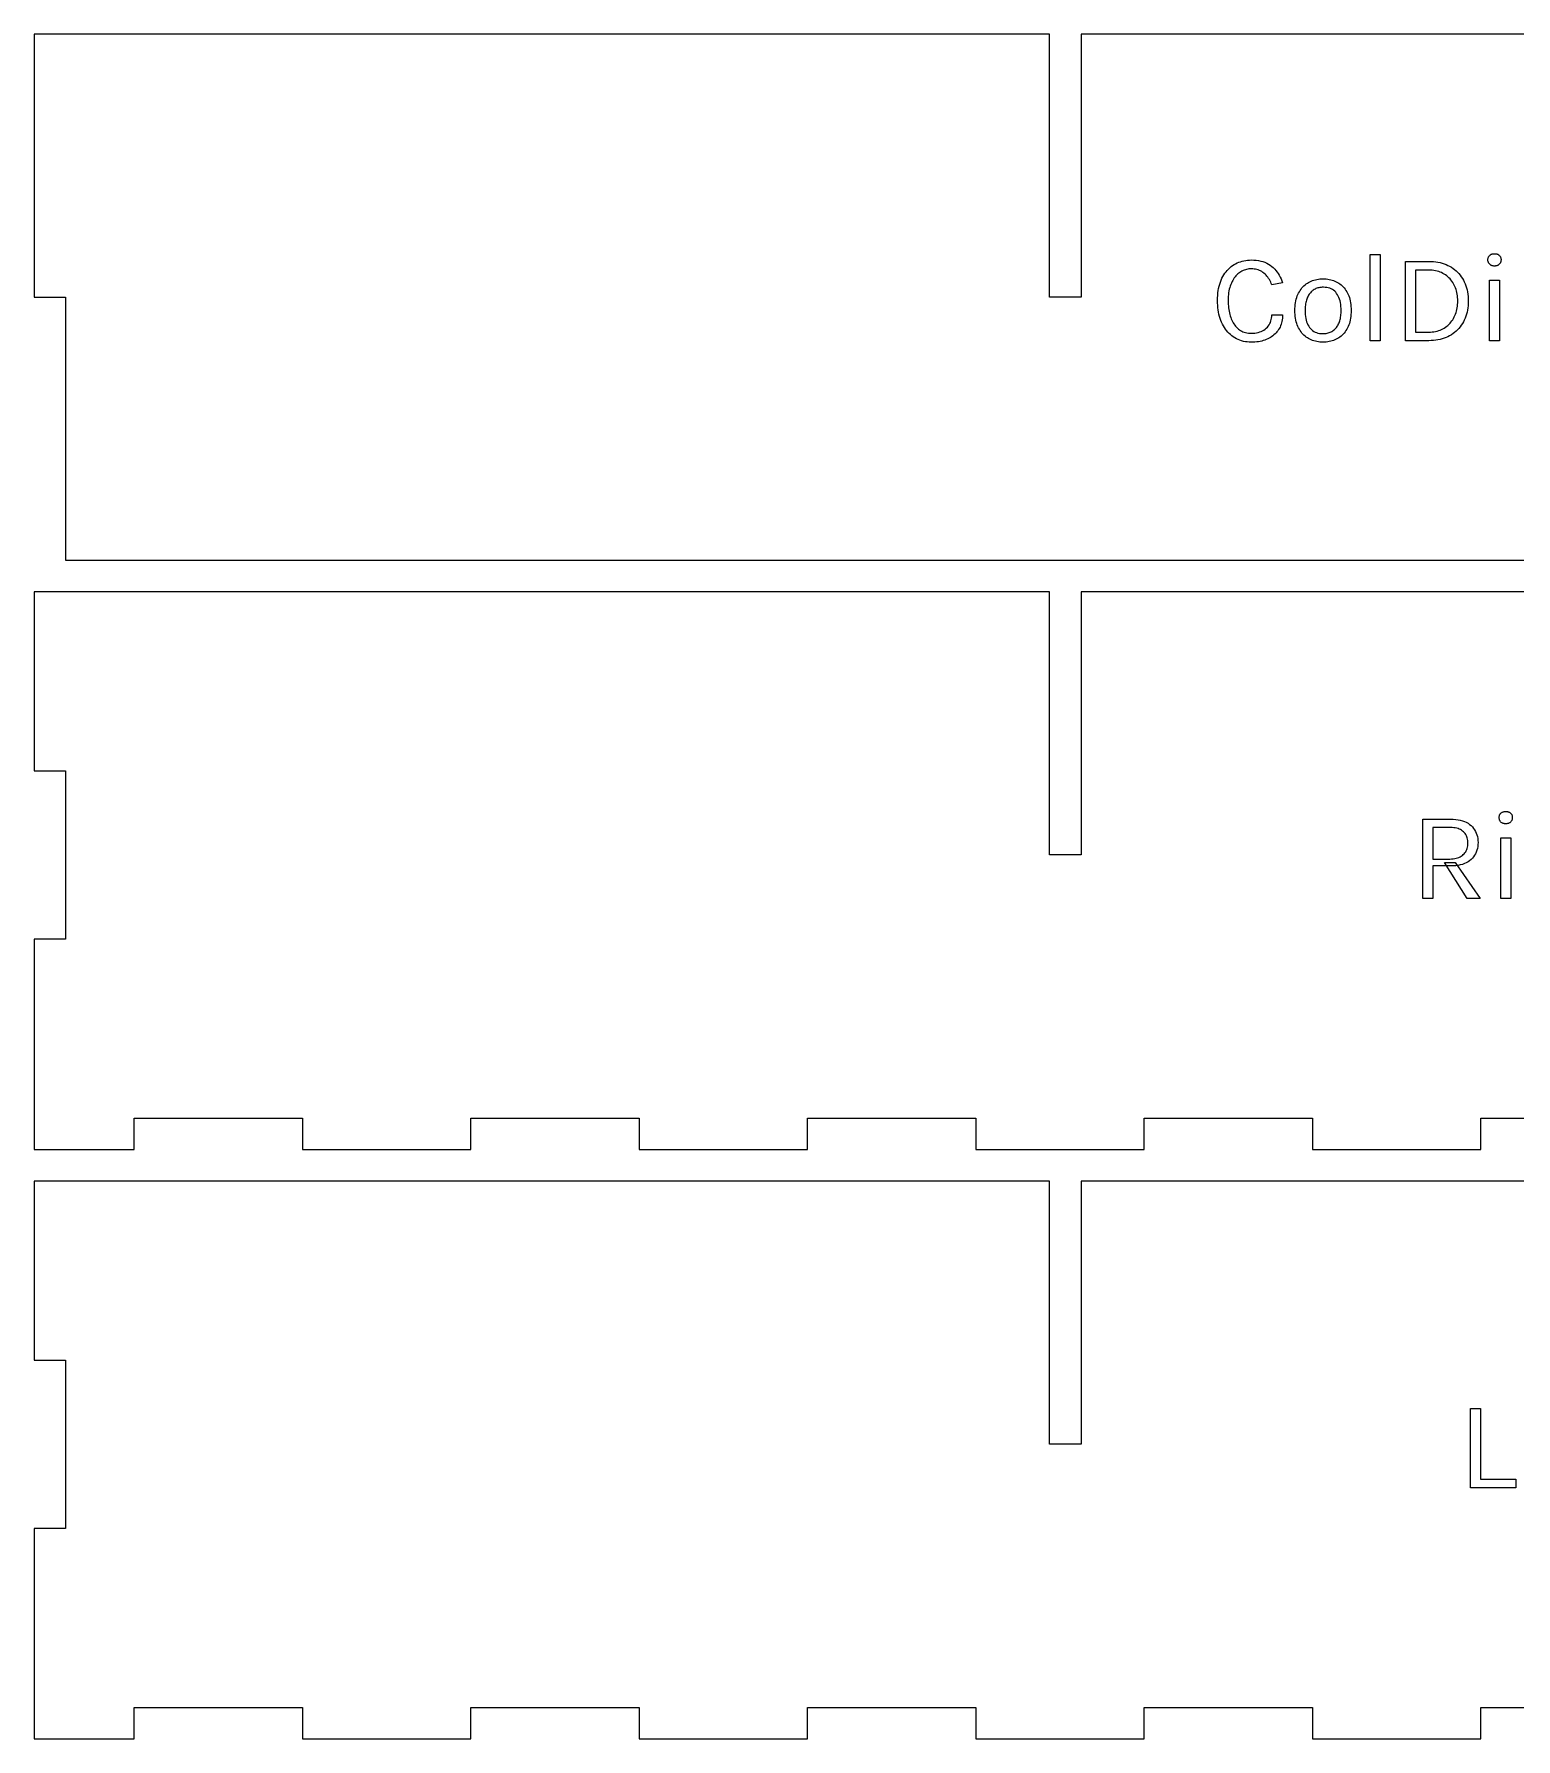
# Model space of a CAD drawing. Extents: x 3 to 513, y 3 to 383.
# Drawn here: x 3 to 143.8, y 3 to 165 of the extents above; entities that cross this region are included whole.
import ezdxf

# ---------------------------------------------------------------- set-up
doc = ezdxf.new("R2010")
doc.units = 0
doc.layers.get('0').update_dxf_attribs({"lineweight": 0})

msp = doc.modelspace()

# ---------------------------------------------------------------- linework, layer by layer
for p, q in [((6, 165), (3, 165)), ((3, 165), (3, 140)), ((99.5, 165), (6, 165)), ((99.5, 139.999), (99.5, 165)), ((194.5, 165), (102.5, 165)), ((102.5, 165), (102.5, 139.999)), ((116.392, 142.548), (116.511, 142.673)), ((116.511, 142.673), (116.635, 142.791)), ((116.635, 142.791), (116.766, 142.9)), ((116.766, 142.9), (116.902, 143.001)), ((116.902, 143.001), (117.045, 143.093)), ((117.045, 143.093), (117.193, 143.177)), ((117.193, 143.177), (117.344, 143.252)), ((117.344, 143.252), (117.499, 143.318)), ((117.499, 143.318), (117.657, 143.375)), ((117.657, 143.375), (117.82, 143.424)), ((117.82, 143.424), (117.986, 143.463)), ((118.007, 142.572), (117.9, 142.528)), ((117.986, 143.463), (118.155, 143.494)), ((118.115, 142.609), (118.007, 142.572)), ((118.226, 142.64), (118.115, 142.609)), ((118.155, 143.494), (118.329, 143.516)), ((118.338, 142.663), (118.226, 142.64)), ((118.329, 143.516), (118.505, 143.53)), ((118.452, 142.68), (118.338, 142.663)), ((118.568, 142.691), (118.452, 142.68)), ((118.505, 143.53), (118.686, 143.534)), ((118.686, 142.694), (118.568, 142.691)), ((118.686, 143.534), (118.686, 143.534)), ((118.686, 143.534), (118.922, 143.528)), ((118.821, 142.69), (118.686, 142.694)), ((118.686, 142.694), (118.686, 142.694)), ((118.953, 142.677), (118.821, 142.69)), ((118.922, 143.528), (119.15, 143.51)), ((119.081, 142.656), (118.953, 142.677)), ((119.206, 142.627), (119.081, 142.656)), ((119.15, 143.51), (119.367, 143.48)), ((119.327, 142.59), (119.206, 142.627)), ((119.445, 142.544), (119.327, 142.59)), ((119.367, 143.48), (119.575, 143.438)), ((119.575, 143.438), (119.774, 143.383)), ((119.774, 143.383), (119.964, 143.317)), ((119.964, 143.317), (120.144, 143.239)), ((120.144, 143.239), (120.314, 143.148)), ((120.314, 143.148), (120.475, 143.046)), ((120.475, 143.046), (120.627, 142.931)), ((120.627, 142.931), (120.769, 142.807)), ((120.769, 142.807), (120.903, 142.675)), ((120.903, 142.675), (121.027, 142.537)), ((129.984, 135.866), (129.984, 144.05)), ((129.984, 144.05), (130.92, 144.05)), ((130.92, 144.05), (130.92, 135.866)), ((133.344, 135.866), (133.344, 143.402)), ((133.344, 143.402), (135.552, 143.402)), ((135.552, 142.574), (134.28, 142.574)), ((134.28, 142.574), (134.28, 136.682)), ((135.552, 143.402), (135.777, 143.397)), ((135.72, 142.57), (135.552, 142.574)), ((135.552, 142.574), (135.552, 142.574)), ((135.552, 142.574), (135.552, 142.574)), ((135.883, 142.559), (135.72, 142.57)), ((135.777, 143.397), (135.996, 143.383)), ((135.996, 143.383), (136.209, 143.36)), ((136.209, 143.36), (136.416, 143.328)), ((136.416, 143.328), (136.617, 143.286)), ((136.617, 143.286), (136.812, 143.235)), ((136.812, 143.235), (137.001, 143.174)), ((137.001, 143.174), (137.184, 143.104)), ((137.184, 143.104), (137.361, 143.025)), ((137.361, 143.025), (137.532, 142.937)), ((137.532, 142.937), (137.696, 142.84)), ((137.696, 142.84), (137.853, 142.736)), ((137.853, 142.736), (138.002, 142.624)), ((138.002, 142.624), (138.144, 142.504)), ((141.168, 143.558), (141.17, 143.61)), ((141.17, 143.505), (141.168, 143.558)), ((141.168, 143.558), (141.168, 143.558)), ((141.17, 143.61), (141.175, 143.659)), ((141.175, 143.454), (141.17, 143.505)), ((141.175, 143.659), (141.183, 143.707)), ((141.183, 143.405), (141.175, 143.454)), ((141.183, 143.707), (141.195, 143.752)), ((141.195, 143.359), (141.183, 143.405)), ((141.195, 143.752), (141.21, 143.795)), ((141.21, 143.314), (141.195, 143.359)), ((141.21, 143.795), (141.228, 143.836)), ((141.228, 143.272), (141.21, 143.314)), ((141.228, 143.836), (141.25, 143.875)), ((141.25, 143.231), (141.228, 143.272)), ((141.25, 143.875), (141.276, 143.911)), ((141.276, 143.193), (141.25, 143.231)), ((141.276, 143.911), (141.304, 143.946)), ((141.304, 143.157), (141.276, 143.193)), ((141.304, 143.946), (141.336, 143.978)), ((141.336, 143.123), (141.304, 143.157)), ((141.336, 143.978), (141.371, 144.008)), ((141.371, 143.092), (141.336, 143.123)), ((141.371, 144.008), (141.408, 144.034)), ((141.408, 143.064), (141.371, 143.092)), ((141.408, 144.034), (141.448, 144.058)), ((141.448, 143.039), (141.408, 143.064)), ((141.448, 144.058), (141.49, 144.078)), ((141.49, 143.017), (141.448, 143.039)), ((141.49, 144.078), (141.534, 144.095)), ((141.534, 142.999), (141.49, 143.017)), ((141.534, 144.095), (141.581, 144.109)), ((141.581, 142.984), (141.534, 142.999)), ((141.581, 144.109), (141.63, 144.12)), ((141.63, 142.973), (141.581, 142.984)), ((141.63, 144.12), (141.682, 144.128)), ((141.682, 142.965), (141.63, 142.973)), ((141.682, 144.128), (141.736, 144.132)), ((141.736, 142.96), (141.682, 142.965)), ((141.736, 144.132), (141.792, 144.134)), ((141.792, 142.958), (141.736, 142.96)), ((141.792, 144.134), (141.792, 144.134)), ((141.792, 144.134), (141.848, 144.132)), ((141.848, 142.96), (141.792, 142.958)), ((141.792, 142.958), (141.792, 142.958)), ((141.792, 142.958), (141.792, 142.958)), ((141.848, 144.132), (141.902, 144.128)), ((141.902, 142.965), (141.848, 142.96)), ((141.902, 144.128), (141.954, 144.12)), ((141.954, 142.973), (141.902, 142.965)), ((141.954, 144.12), (142.003, 144.109)), ((142.003, 142.984), (141.954, 142.973)), ((142.003, 144.109), (142.05, 144.095)), ((142.05, 142.999), (142.003, 142.984)), ((142.05, 144.095), (142.094, 144.078)), ((142.094, 143.017), (142.05, 142.999)), ((142.094, 144.078), (142.136, 144.058)), ((142.136, 143.039), (142.094, 143.017)), ((142.136, 144.058), (142.176, 144.034)), ((142.176, 143.064), (142.136, 143.039)), ((142.176, 144.034), (142.213, 144.008)), ((142.213, 143.092), (142.176, 143.064)), ((142.213, 144.008), (142.248, 143.978)), ((142.248, 143.123), (142.213, 143.092)), ((142.248, 143.978), (142.28, 143.946)), ((142.28, 143.157), (142.248, 143.123)), ((142.28, 143.946), (142.308, 143.911)), ((142.308, 143.193), (142.28, 143.157)), ((142.308, 143.911), (142.334, 143.875)), ((142.334, 143.231), (142.308, 143.193)), ((142.334, 143.875), (142.356, 143.836)), ((142.356, 143.272), (142.334, 143.231)), ((142.356, 143.836), (142.374, 143.795)), ((142.374, 143.314), (142.356, 143.272)), ((142.374, 143.795), (142.389, 143.752)), ((142.389, 143.359), (142.374, 143.314)), ((142.389, 143.752), (142.401, 143.707)), ((142.401, 143.405), (142.389, 143.359)), ((142.401, 143.707), (142.409, 143.659)), ((142.409, 143.454), (142.401, 143.405)), ((142.409, 143.659), (142.414, 143.61)), ((142.414, 143.505), (142.409, 143.454)), ((142.414, 143.61), (142.416, 143.558)), ((142.416, 143.558), (142.414, 143.505)), ((142.416, 143.558), (142.416, 143.558)), ((115.576, 140.837), (115.622, 141.044)), ((115.622, 141.044), (115.677, 141.244)), ((115.677, 141.244), (115.741, 141.435)), ((115.741, 141.435), (115.813, 141.618)), ((115.813, 141.618), (115.893, 141.794)), ((115.893, 141.794), (115.981, 141.961)), ((115.981, 141.961), (116.074, 142.121)), ((116.074, 142.121), (116.174, 142.271)), ((116.174, 142.271), (116.28, 142.414)), ((116.28, 142.414), (116.392, 142.548)), ((116.674, 141.062), (116.628, 140.912)), ((116.726, 141.206), (116.674, 141.062)), ((116.784, 141.344), (116.726, 141.206)), ((116.847, 141.475), (116.784, 141.344)), ((116.914, 141.599), (116.847, 141.475)), ((116.985, 141.717), (116.914, 141.599)), ((117.06, 141.828), (116.985, 141.717)), ((117.139, 141.933), (117.06, 141.828)), ((117.221, 142.031), (117.139, 141.933)), ((117.308, 142.122), (117.221, 142.031)), ((117.398, 142.206), (117.308, 142.122)), ((117.493, 142.284), (117.398, 142.206)), ((117.591, 142.355), (117.493, 142.284)), ((117.692, 142.419), (117.591, 142.355)), ((117.795, 142.477), (117.692, 142.419)), ((117.9, 142.528), (117.795, 142.477)), ((119.56, 142.49), (119.445, 142.544)), ((119.671, 142.427), (119.56, 142.49)), ((119.779, 142.356), (119.671, 142.427)), ((119.883, 142.277), (119.779, 142.356)), ((119.983, 142.191), (119.883, 142.277)), ((120.077, 142.099), (119.983, 142.191)), ((120.166, 142.001), (120.077, 142.099)), ((120.249, 141.898), (120.166, 142.001)), ((120.326, 141.789), (120.249, 141.898)), ((120.398, 141.674), (120.326, 141.789)), ((120.464, 141.554), (120.398, 141.674)), ((120.525, 141.427), (120.464, 141.554)), ((120.58, 141.296), (120.525, 141.427)), ((120.63, 141.158), (120.58, 141.296)), ((121.638, 141.362), (120.63, 141.158)), ((121.027, 142.537), (121.142, 142.391)), ((121.142, 142.391), (121.247, 142.237)), ((121.247, 142.237), (121.344, 142.077)), ((121.344, 142.077), (121.431, 141.909)), ((121.431, 141.909), (121.509, 141.734)), ((121.509, 141.734), (121.578, 141.552)), ((121.578, 141.552), (121.638, 141.362)), ((121.638, 141.362), (121.638, 141.362)), ((123.493, 140.876), (123.586, 140.98)), ((123.586, 140.98), (123.683, 141.078)), ((123.683, 141.078), (123.786, 141.169)), ((123.786, 141.169), (123.894, 141.254)), ((123.894, 141.254), (124.007, 141.332)), ((124.007, 141.332), (124.125, 141.404)), ((124.125, 141.404), (124.247, 141.469)), ((124.247, 141.469), (124.373, 141.527)), ((124.373, 141.527), (124.502, 141.578)), ((124.502, 141.578), (124.635, 141.623)), ((124.635, 141.623), (124.771, 141.661)), ((124.771, 141.661), (124.91, 141.691)), ((124.91, 141.691), (125.053, 141.715)), ((125.053, 141.715), (125.199, 141.732)), ((125.199, 141.732), (125.349, 141.743)), ((125.349, 141.743), (125.502, 141.746)), ((125.526, 140.942), (125.415, 140.939)), ((125.502, 141.746), (125.502, 141.746)), ((125.502, 141.746), (125.654, 141.743)), ((125.69, 140.936), (125.526, 140.942)), ((125.526, 140.942), (125.526, 140.942)), ((125.654, 141.743), (125.803, 141.732)), ((125.803, 141.732), (125.948, 141.715)), ((125.948, 141.715), (126.09, 141.691)), ((126.09, 141.691), (126.229, 141.661)), ((126.229, 141.661), (126.364, 141.623)), ((126.364, 141.623), (126.496, 141.578)), ((126.496, 141.578), (126.625, 141.527)), ((126.625, 141.527), (126.751, 141.469)), ((126.751, 141.469), (126.873, 141.404)), ((126.873, 141.404), (126.991, 141.332)), ((126.991, 141.332), (127.104, 141.254)), ((127.104, 141.254), (127.212, 141.169)), ((127.212, 141.169), (127.314, 141.078)), ((127.314, 141.078), (127.411, 140.98)), ((127.411, 140.98), (127.504, 140.876)), ((136.042, 142.54), (135.883, 142.559)), ((136.196, 142.513), (136.042, 142.54)), ((136.345, 142.479), (136.196, 142.513)), ((136.489, 142.437), (136.345, 142.479)), ((136.629, 142.387), (136.489, 142.437)), ((136.764, 142.33), (136.629, 142.387)), ((136.894, 142.265), (136.764, 142.33)), ((137.019, 142.193), (136.894, 142.265)), ((137.139, 142.114), (137.019, 142.193)), ((137.254, 142.029), (137.139, 142.114)), ((137.363, 141.939), (137.254, 142.029)), ((137.466, 141.843), (137.363, 141.939)), ((137.564, 141.742), (137.466, 141.843)), ((137.655, 141.634), (137.564, 141.742)), ((137.742, 141.521), (137.655, 141.634)), ((137.823, 141.403), (137.742, 141.521)), ((137.898, 141.279), (137.823, 141.403)), ((137.967, 141.149), (137.898, 141.279)), ((138.03, 141.015), (137.967, 141.149)), ((138.087, 140.876), (138.03, 141.015)), ((138.144, 142.504), (138.278, 142.377)), ((138.278, 142.377), (138.404, 142.242)), ((138.404, 142.242), (138.523, 142.099)), ((138.523, 142.099), (138.634, 141.949)), ((138.634, 141.949), (138.738, 141.791)), ((138.738, 141.791), (138.834, 141.626)), ((138.834, 141.626), (138.922, 141.454)), ((138.922, 141.454), (139, 141.276)), ((139, 141.276), (139.07, 141.091)), ((139.07, 141.091), (139.13, 140.901)), ((141.324, 135.866), (141.324, 141.614)), ((141.324, 141.614), (142.26, 141.614)), ((142.26, 141.614), (142.26, 135.866)), ((3, 140), (6, 140)), ((6, 140), (6, 115)), ((102.5, 139.999), (99.5, 139.999)), ((115.47, 139.682), (115.474, 139.929)), ((115.474, 139.45), (115.47, 139.682)), ((115.47, 139.682), (115.47, 139.682)), ((115.474, 139.929), (115.487, 140.168)), ((115.486, 139.223), (115.474, 139.45)), ((115.487, 140.168), (115.508, 140.399)), ((115.508, 140.399), (115.538, 140.622)), ((115.538, 140.622), (115.576, 140.837)), ((116.481, 139.877), (116.478, 139.682)), ((116.478, 139.682), (116.478, 139.682)), ((116.478, 139.682), (116.48, 139.504)), ((116.48, 139.504), (116.488, 139.33)), ((116.49, 140.065), (116.481, 139.877)), ((116.488, 139.33), (116.5, 139.16)), ((116.506, 140.247), (116.49, 140.065)), ((116.527, 140.423), (116.506, 140.247)), ((116.554, 140.593), (116.527, 140.423)), ((116.588, 140.756), (116.554, 140.593)), ((116.628, 140.912), (116.588, 140.756)), ((122.857, 139.299), (122.882, 139.475)), ((122.882, 139.475), (122.913, 139.644)), ((122.913, 139.644), (122.951, 139.806)), ((122.951, 139.806), (122.997, 139.963)), ((122.997, 139.963), (123.049, 140.113)), ((123.049, 140.113), (123.108, 140.256)), ((123.108, 140.256), (123.174, 140.393)), ((123.174, 140.393), (123.246, 140.524)), ((123.246, 140.524), (123.323, 140.648)), ((123.323, 140.648), (123.406, 140.765)), ((123.406, 140.765), (123.493, 140.876)), ((123.836, 139.371), (123.818, 139.251)), ((123.858, 139.487), (123.836, 139.371)), ((123.884, 139.599), (123.858, 139.487)), ((123.915, 139.707), (123.884, 139.599)), ((123.949, 139.812), (123.915, 139.707)), ((123.987, 139.913), (123.949, 139.812)), ((124.029, 140.01), (123.987, 139.913)), ((124.075, 140.102), (124.029, 140.01)), ((124.124, 140.189), (124.075, 140.102)), ((124.178, 140.273), (124.124, 140.189)), ((124.234, 140.351), (124.178, 140.273)), ((124.295, 140.425), (124.234, 140.351)), ((124.36, 140.494), (124.295, 140.425)), ((124.428, 140.559), (124.36, 140.494)), ((124.499, 140.619), (124.428, 140.559)), ((124.575, 140.675), (124.499, 140.619)), ((124.654, 140.726), (124.575, 140.675)), ((124.737, 140.771), (124.654, 140.726)), ((124.823, 140.811), (124.737, 140.771)), ((124.913, 140.846), (124.823, 140.811)), ((125.006, 140.875), (124.913, 140.846)), ((125.103, 140.899), (125.006, 140.875)), ((125.204, 140.918), (125.103, 140.899)), ((125.307, 140.931), (125.204, 140.918)), ((125.415, 140.939), (125.307, 140.931)), ((125.845, 140.918), (125.69, 140.936)), ((125.993, 140.889), (125.845, 140.918)), ((126.132, 140.847), (125.993, 140.889)), ((126.262, 140.794), (126.132, 140.847)), ((126.385, 140.729), (126.262, 140.794)), ((126.499, 140.652), (126.385, 140.729)), ((126.605, 140.564), (126.499, 140.652)), ((126.703, 140.463), (126.605, 140.564)), ((126.792, 140.351), (126.703, 140.463)), ((126.873, 140.228), (126.792, 140.351)), ((126.945, 140.097), (126.873, 140.228)), ((127.009, 139.957), (126.945, 140.097)), ((127.065, 139.809), (127.009, 139.957)), ((127.111, 139.651), (127.065, 139.809)), ((127.15, 139.485), (127.111, 139.651)), ((127.18, 139.31), (127.15, 139.485)), ((127.504, 140.876), (127.591, 140.765)), ((127.591, 140.765), (127.673, 140.648)), ((127.673, 140.648), (127.749, 140.524)), ((127.749, 140.524), (127.821, 140.393)), ((127.821, 140.393), (127.887, 140.256)), ((127.887, 140.256), (127.945, 140.113)), ((127.945, 140.113), (127.997, 139.963)), ((127.997, 139.963), (128.042, 139.806)), ((128.042, 139.806), (128.08, 139.644)), ((128.08, 139.644), (128.111, 139.475)), ((128.111, 139.475), (128.135, 139.299)), ((138.137, 140.734), (138.087, 140.876)), ((138.18, 140.588), (138.137, 140.734)), ((138.217, 140.439), (138.18, 140.588)), ((138.247, 140.285), (138.217, 140.439)), ((138.27, 140.128), (138.247, 140.285)), ((138.287, 139.967), (138.27, 140.128)), ((138.297, 139.803), (138.287, 139.967)), ((138.287, 139.303), (138.297, 139.467)), ((138.3, 139.634), (138.297, 139.803)), ((138.297, 139.467), (138.3, 139.634)), ((138.3, 139.634), (138.3, 139.634)), ((139.13, 140.901), (139.18, 140.705)), ((139.18, 140.705), (139.222, 140.503)), ((139.222, 140.503), (139.254, 140.295)), ((139.254, 140.295), (139.278, 140.08)), ((139.278, 140.08), (139.291, 139.86)), ((139.291, 139.41), (139.278, 139.192)), ((139.291, 139.86), (139.296, 139.634)), ((139.296, 139.634), (139.291, 139.41)), ((139.296, 139.634), (139.296, 139.634)), ((115.505, 139.002), (115.486, 139.223)), ((115.532, 138.787), (115.505, 139.002)), ((115.567, 138.577), (115.532, 138.787)), ((115.61, 138.373), (115.567, 138.577)), ((115.661, 138.175), (115.61, 138.373)), ((115.72, 137.983), (115.661, 138.175)), ((115.786, 137.796), (115.72, 137.983)), ((115.86, 137.615), (115.786, 137.796)), ((116.5, 139.16), (116.517, 138.994)), ((116.517, 138.994), (116.539, 138.832)), ((116.539, 138.832), (116.565, 138.673)), ((116.565, 138.673), (116.597, 138.519)), ((116.597, 138.519), (116.634, 138.369)), ((116.634, 138.369), (116.675, 138.222)), ((116.675, 138.222), (116.721, 138.08)), ((116.721, 138.08), (116.772, 137.943)), ((116.772, 137.943), (116.828, 137.811)), ((116.828, 137.811), (116.889, 137.686)), ((120.499, 137.609), (120.546, 137.738)), ((120.546, 137.738), (120.583, 137.873)), ((120.583, 137.873), (120.609, 138.014)), ((120.609, 138.014), (120.625, 138.161)), ((120.625, 138.161), (120.63, 138.314)), ((120.63, 138.314), (120.63, 138.314)), ((120.63, 138.314), (121.65, 138.314)), ((121.59, 137.703), (121.557, 137.562)), ((121.617, 137.849), (121.59, 137.703)), ((121.635, 137.999), (121.617, 137.849)), ((121.646, 138.154), (121.635, 137.999)), ((121.65, 138.314), (121.646, 138.154)), ((122.826, 138.734), (122.829, 138.929)), ((122.829, 138.54), (122.826, 138.734)), ((122.826, 138.734), (122.826, 138.734)), ((122.829, 138.929), (122.84, 139.117)), ((122.84, 138.353), (122.829, 138.54)), ((122.84, 139.117), (122.857, 139.299)), ((122.857, 138.172), (122.84, 138.353)), ((122.882, 137.997), (122.857, 138.172)), ((122.913, 137.828), (122.882, 137.997)), ((122.951, 137.666), (122.913, 137.828)), ((123.788, 138.869), (123.786, 138.734)), ((123.786, 138.734), (123.786, 138.734)), ((123.786, 138.734), (123.79, 138.535)), ((123.794, 139), (123.788, 138.869)), ((123.79, 138.535), (123.803, 138.345)), ((123.804, 139.127), (123.794, 139)), ((123.803, 138.345), (123.825, 138.164)), ((123.818, 139.251), (123.804, 139.127)), ((123.825, 138.164), (123.855, 137.99)), ((123.855, 137.99), (123.893, 137.826)), ((123.893, 137.826), (123.94, 137.669)), ((127.055, 137.664), (127.089, 137.768)), ((127.089, 137.768), (127.12, 137.876)), ((127.12, 137.876), (127.146, 137.987)), ((127.146, 137.987), (127.168, 138.102)), ((127.168, 138.102), (127.186, 138.221)), ((127.201, 139.127), (127.18, 139.31)), ((127.186, 138.221), (127.2, 138.344)), ((127.2, 138.344), (127.21, 138.47)), ((127.214, 138.935), (127.201, 139.127)), ((127.21, 138.47), (127.216, 138.6)), ((127.218, 138.734), (127.214, 138.935)), ((127.216, 138.6), (127.218, 138.734)), ((127.218, 138.734), (127.218, 138.734)), ((128.08, 137.828), (128.042, 137.666)), ((128.111, 137.997), (128.08, 137.828)), ((128.135, 138.172), (128.111, 137.997)), ((128.135, 139.299), (128.152, 139.117)), ((128.152, 138.353), (128.135, 138.172)), ((128.152, 139.117), (128.163, 138.929)), ((128.163, 138.54), (128.152, 138.353)), ((128.163, 138.929), (128.166, 138.734)), ((128.166, 138.734), (128.163, 138.54)), ((128.166, 138.734), (128.166, 138.734)), ((137.655, 137.629), (137.742, 137.743)), ((137.742, 137.743), (137.823, 137.863)), ((137.823, 137.863), (137.898, 137.988)), ((137.898, 137.988), (137.967, 138.119)), ((137.967, 138.119), (138.03, 138.255)), ((138.03, 138.255), (138.087, 138.394)), ((138.087, 138.394), (138.137, 138.536)), ((138.137, 138.536), (138.18, 138.683)), ((138.18, 138.683), (138.217, 138.832)), ((138.217, 138.832), (138.247, 138.986)), ((138.247, 138.986), (138.27, 139.142)), ((138.27, 139.142), (138.287, 139.303)), ((138.922, 137.826), (138.834, 137.654)), ((139, 138.004), (138.922, 137.826)), ((139.07, 138.188), (139, 138.004)), ((139.13, 138.377), (139.07, 138.188)), ((139.18, 138.572), (139.13, 138.377)), ((139.222, 138.773), (139.18, 138.572)), ((139.254, 138.98), (139.222, 138.773)), ((139.278, 139.192), (139.254, 138.98)), ((115.941, 137.441), (115.86, 137.615)), ((116.029, 137.274), (115.941, 137.441)), ((116.124, 137.115), (116.029, 137.274)), ((116.225, 136.965), (116.124, 137.115)), ((116.332, 136.821), (116.225, 136.965)), ((116.447, 136.686), (116.332, 136.821)), ((116.568, 136.559), (116.447, 136.686)), ((116.695, 136.439), (116.568, 136.559)), ((116.829, 136.327), (116.695, 136.439)), ((116.97, 136.223), (116.829, 136.327)), ((116.889, 137.686), (116.955, 137.566)), ((116.955, 137.566), (117.025, 137.453)), ((117.117, 136.128), (116.97, 136.223)), ((117.025, 137.453), (117.101, 137.346)), ((117.101, 137.346), (117.182, 137.244)), ((117.269, 136.043), (117.117, 136.128)), ((117.182, 137.244), (117.267, 137.149)), ((117.267, 137.149), (117.358, 137.059)), ((117.358, 137.059), (117.453, 136.976)), ((117.453, 136.976), (117.553, 136.9)), ((117.553, 136.9), (117.659, 136.831)), ((117.659, 136.831), (117.769, 136.771)), ((117.769, 136.771), (117.885, 136.719)), ((117.885, 136.719), (118.006, 136.674)), ((118.006, 136.674), (118.132, 136.638)), ((118.132, 136.638), (118.263, 136.61)), ((118.263, 136.61), (118.399, 136.59)), ((118.399, 136.59), (118.54, 136.578)), ((118.54, 136.578), (118.686, 136.574)), ((118.686, 136.574), (118.861, 136.579)), ((118.686, 136.574), (118.686, 136.574)), ((118.861, 136.579), (119.029, 136.593)), ((119.029, 136.593), (119.189, 136.617)), ((119.189, 136.617), (119.342, 136.651)), ((119.342, 136.651), (119.488, 136.694)), ((119.488, 136.694), (119.626, 136.747)), ((119.626, 136.747), (119.757, 136.809)), ((119.757, 136.809), (119.88, 136.881)), ((119.88, 136.881), (119.996, 136.963)), ((119.996, 136.963), (120.105, 137.054)), ((120.105, 137.054), (120.205, 137.153)), ((120.205, 137.153), (120.294, 137.258)), ((120.368, 136.099), (120.237, 136.034)), ((120.294, 137.258), (120.373, 137.369)), ((120.493, 136.169), (120.368, 136.099)), ((120.373, 137.369), (120.441, 137.486)), ((120.441, 137.486), (120.499, 137.609)), ((120.612, 136.245), (120.493, 136.169)), ((120.725, 136.326), (120.612, 136.245)), ((120.832, 136.413), (120.725, 136.326)), ((120.933, 136.505), (120.832, 136.413)), ((121.028, 136.602), (120.933, 136.505)), ((121.117, 136.704), (121.028, 136.602)), ((121.201, 136.812), (121.117, 136.704)), ((121.278, 136.925), (121.201, 136.812)), ((121.349, 137.043), (121.278, 136.925)), ((121.412, 137.166), (121.349, 137.043)), ((121.468, 137.293), (121.412, 137.166)), ((121.516, 137.425), (121.468, 137.293)), ((121.557, 137.562), (121.516, 137.425)), ((122.997, 137.509), (122.951, 137.666)), ((123.049, 137.359), (122.997, 137.509)), ((123.108, 137.216), (123.049, 137.359)), ((123.174, 137.078), (123.108, 137.216)), ((123.246, 136.947), (123.174, 137.078)), ((123.323, 136.822), (123.246, 136.947)), ((123.406, 136.704), (123.323, 136.822)), ((123.493, 136.593), (123.406, 136.704)), ((123.586, 136.488), (123.493, 136.593)), ((123.683, 136.39), (123.586, 136.488)), ((123.786, 136.299), (123.683, 136.39)), ((123.894, 136.214), (123.786, 136.299)), ((124.007, 136.136), (123.894, 136.214)), ((123.94, 137.669), (123.996, 137.522)), ((123.996, 137.522), (124.061, 137.382)), ((124.125, 136.064), (124.007, 136.136)), ((124.061, 137.382), (124.133, 137.251)), ((124.133, 137.251), (124.215, 137.129)), ((124.215, 137.129), (124.305, 137.017)), ((124.305, 137.017), (124.403, 136.916)), ((124.403, 136.916), (124.509, 136.828)), ((124.509, 136.828), (124.623, 136.751)), ((124.623, 136.751), (124.745, 136.686)), ((124.745, 136.686), (124.876, 136.633)), ((124.876, 136.633), (125.014, 136.591)), ((125.014, 136.591), (125.161, 136.562)), ((125.161, 136.562), (125.315, 136.544)), ((125.315, 136.544), (125.478, 136.538)), ((125.478, 136.538), (125.588, 136.541)), ((125.478, 136.538), (125.478, 136.538)), ((125.478, 136.538), (125.478, 136.538)), ((125.588, 136.541), (125.694, 136.549)), ((125.694, 136.549), (125.798, 136.562)), ((125.798, 136.562), (125.898, 136.581)), ((125.898, 136.581), (125.994, 136.605)), ((125.994, 136.605), (126.087, 136.634)), ((126.087, 136.634), (126.177, 136.669)), ((126.177, 136.669), (126.263, 136.709)), ((126.263, 136.709), (126.346, 136.754)), ((126.346, 136.754), (126.426, 136.805)), ((126.426, 136.805), (126.502, 136.861)), ((126.502, 136.861), (126.574, 136.921)), ((126.574, 136.921), (126.643, 136.985)), ((126.643, 136.985), (126.708, 137.055)), ((126.708, 137.055), (126.769, 137.128)), ((126.769, 137.128), (126.826, 137.206)), ((126.826, 137.206), (126.879, 137.289)), ((126.991, 136.136), (126.873, 136.064)), ((126.879, 137.289), (126.929, 137.376)), ((126.929, 137.376), (126.975, 137.468)), ((126.975, 137.468), (127.017, 137.564)), ((127.104, 136.214), (126.991, 136.136)), ((127.017, 137.564), (127.055, 137.664)), ((127.212, 136.299), (127.104, 136.214)), ((127.314, 136.39), (127.212, 136.299)), ((127.411, 136.488), (127.314, 136.39)), ((127.504, 136.593), (127.411, 136.488)), ((127.591, 136.704), (127.504, 136.593)), ((127.673, 136.822), (127.591, 136.704)), ((127.749, 136.947), (127.673, 136.822)), ((127.821, 137.078), (127.749, 136.947)), ((127.887, 137.216), (127.821, 137.078)), ((127.945, 137.359), (127.887, 137.216)), ((127.997, 137.509), (127.945, 137.359)), ((128.042, 137.666), (127.997, 137.509)), ((134.28, 136.682), (135.552, 136.682)), ((135.552, 136.682), (135.72, 136.686)), ((135.72, 136.686), (135.883, 136.697)), ((135.883, 136.697), (136.042, 136.717)), ((136.042, 136.717), (136.196, 136.743)), ((136.196, 136.743), (136.345, 136.778)), ((136.345, 136.778), (136.489, 136.82)), ((136.489, 136.82), (136.629, 136.87)), ((136.629, 136.87), (136.764, 136.928)), ((136.764, 136.928), (136.894, 136.993)), ((137.001, 136.097), (136.812, 136.036)), ((136.894, 136.993), (137.019, 137.066)), ((137.184, 136.167), (137.001, 136.097)), ((137.019, 137.066), (137.139, 137.146)), ((137.139, 137.146), (137.254, 137.231)), ((137.361, 136.248), (137.184, 136.167)), ((137.254, 137.231), (137.363, 137.322)), ((137.532, 136.337), (137.361, 136.248)), ((137.363, 137.322), (137.466, 137.419)), ((137.466, 137.419), (137.564, 137.521)), ((137.696, 136.435), (137.532, 136.337)), ((137.564, 137.521), (137.655, 137.629)), ((137.853, 136.54), (137.696, 136.435)), ((138.002, 136.653), (137.853, 136.54)), ((138.144, 136.774), (138.002, 136.653)), ((138.278, 136.902), (138.144, 136.774)), ((138.404, 137.037), (138.278, 136.902)), ((138.523, 137.18), (138.404, 137.037)), ((138.634, 137.331), (138.523, 137.18)), ((138.738, 137.489), (138.634, 137.331)), ((138.834, 137.654), (138.738, 137.489)), ((117.427, 135.967), (117.269, 136.043)), ((117.59, 135.902), (117.427, 135.967)), ((117.759, 135.847), (117.59, 135.902)), ((117.933, 135.802), (117.759, 135.847)), ((118.113, 135.767), (117.933, 135.802)), ((118.299, 135.742), (118.113, 135.767)), ((118.49, 135.727), (118.299, 135.742)), ((118.686, 135.722), (118.49, 135.727)), ((118.86, 135.725), (118.686, 135.722)), ((118.686, 135.722), (118.686, 135.722)), ((118.686, 135.722), (118.686, 135.722)), ((119.03, 135.734), (118.86, 135.725)), ((119.196, 135.75), (119.03, 135.734)), ((119.358, 135.772), (119.196, 135.75)), ((119.515, 135.8), (119.358, 135.772)), ((119.668, 135.834), (119.515, 135.8)), ((119.816, 135.875), (119.668, 135.834)), ((119.961, 135.922), (119.816, 135.875)), ((120.101, 135.975), (119.961, 135.922)), ((120.237, 136.034), (120.101, 135.975)), ((124.247, 135.999), (124.125, 136.064)), ((124.373, 135.941), (124.247, 135.999)), ((124.502, 135.89), (124.373, 135.941)), ((124.635, 135.845), (124.502, 135.89)), ((124.771, 135.808), (124.635, 135.845)), ((124.91, 135.777), (124.771, 135.808)), ((125.053, 135.753), (124.91, 135.777)), ((125.199, 135.736), (125.053, 135.753)), ((125.349, 135.725), (125.199, 135.736)), ((125.502, 135.722), (125.349, 135.725)), ((125.654, 135.725), (125.502, 135.722)), ((125.502, 135.722), (125.502, 135.722)), ((125.502, 135.722), (125.502, 135.722)), ((125.803, 135.736), (125.654, 135.725)), ((125.948, 135.753), (125.803, 135.736)), ((126.09, 135.777), (125.948, 135.753)), ((126.229, 135.808), (126.09, 135.777)), ((126.364, 135.845), (126.229, 135.808)), ((126.496, 135.89), (126.364, 135.845)), ((126.625, 135.941), (126.496, 135.89)), ((126.751, 135.999), (126.625, 135.941)), ((126.873, 136.064), (126.751, 135.999)), ((130.92, 135.866), (129.984, 135.866)), ((130.92, 135.866), (130.92, 135.866)), ((135.552, 135.866), (133.344, 135.866)), ((133.344, 135.866), (133.344, 135.866)), ((135.777, 135.871), (135.552, 135.866)), ((135.552, 135.866), (135.552, 135.866)), ((135.996, 135.885), (135.777, 135.871)), ((136.209, 135.908), (135.996, 135.885)), ((136.416, 135.941), (136.209, 135.908)), ((136.617, 135.984), (136.416, 135.941)), ((136.812, 136.036), (136.617, 135.984)), ((142.26, 135.866), (141.324, 135.866)), ((142.26, 135.866), (142.26, 135.866)), ((6, 115), (291, 115)), ((6, 112), (3, 112)), ((3, 112), (3, 95)), ((99.5, 112), (6, 112)), ((99.5, 86.999), (99.5, 112)), ((194.5, 112), (102.5, 112)), ((102.5, 112), (102.5, 86.999)), ((3, 95), (6, 95)), ((6, 95), (6, 79)), ((142.254, 90.707), (142.266, 90.752)), ((142.266, 90.752), (142.281, 90.795)), ((142.281, 90.795), (142.299, 90.836)), ((142.299, 90.836), (142.321, 90.875)), ((142.321, 90.875), (142.347, 90.911)), ((142.347, 90.911), (142.375, 90.946)), ((142.375, 90.946), (142.407, 90.978)), ((142.407, 90.978), (142.442, 91.008)), ((142.442, 91.008), (142.479, 91.034)), ((142.479, 91.034), (142.519, 91.058)), ((142.519, 91.058), (142.561, 91.078)), ((142.561, 91.078), (142.605, 91.095)), ((142.605, 91.095), (142.652, 91.109)), ((142.652, 91.109), (142.701, 91.12)), ((142.701, 91.12), (142.753, 91.128)), ((142.753, 91.128), (142.807, 91.132)), ((142.807, 91.132), (142.863, 91.134)), ((142.863, 91.134), (142.863, 91.134)), ((142.863, 91.134), (142.919, 91.132)), ((142.919, 91.132), (142.973, 91.128)), ((142.973, 91.128), (143.025, 91.12)), ((143.025, 91.12), (143.074, 91.109)), ((143.074, 91.109), (143.121, 91.095)), ((143.121, 91.095), (143.165, 91.078)), ((143.165, 91.078), (143.207, 91.058)), ((143.207, 91.058), (143.247, 91.034)), ((143.247, 91.034), (143.284, 91.008)), ((143.284, 91.008), (143.319, 90.978)), ((143.319, 90.978), (143.351, 90.946)), ((143.351, 90.946), (143.379, 90.911)), ((143.379, 90.911), (143.405, 90.875)), ((143.405, 90.875), (143.427, 90.836)), ((143.427, 90.836), (143.445, 90.795)), ((143.445, 90.795), (143.46, 90.752)), ((143.46, 90.752), (143.472, 90.707)), ((134.985, 82.866), (134.985, 90.402)), ((134.985, 90.402), (137.613, 90.402)), ((135.921, 89.598), (135.921, 86.61)), ((137.613, 89.598), (135.921, 89.598)), ((135.921, 89.598), (135.921, 89.598)), ((137.613, 90.402), (137.865, 90.396)), ((137.771, 89.594), (137.613, 89.598)), ((137.613, 89.598), (137.613, 89.598)), ((137.922, 89.582), (137.771, 89.594)), ((137.865, 90.396), (138.104, 90.377)), ((138.064, 89.562), (137.922, 89.582)), ((138.199, 89.534), (138.064, 89.562)), ((138.104, 90.377), (138.331, 90.347)), ((138.326, 89.498), (138.199, 89.534)), ((138.446, 89.453), (138.326, 89.498)), ((138.331, 90.347), (138.545, 90.304)), ((138.557, 89.401), (138.446, 89.453)), ((138.545, 90.304), (138.746, 90.248)), ((138.661, 89.341), (138.557, 89.401)), ((138.758, 89.272), (138.661, 89.341)), ((138.746, 90.248), (138.935, 90.181)), ((138.846, 89.196), (138.758, 89.272)), ((138.926, 89.113), (138.846, 89.196)), ((138.998, 89.024), (138.926, 89.113)), ((138.935, 90.181), (139.112, 90.101)), ((139.112, 90.101), (139.276, 90.008)), ((139.276, 90.008), (139.427, 89.904)), ((139.427, 89.904), (139.566, 89.787)), ((139.566, 89.787), (139.692, 89.66)), ((139.692, 89.66), (139.805, 89.526)), ((139.805, 89.526), (139.904, 89.383)), ((139.904, 89.383), (139.99, 89.233)), ((139.99, 89.233), (140.063, 89.075)), ((142.239, 90.558), (142.241, 90.61)), ((142.241, 90.505), (142.239, 90.558)), ((142.239, 90.558), (142.239, 90.558)), ((142.241, 90.61), (142.246, 90.659)), ((142.246, 90.454), (142.241, 90.505)), ((142.246, 90.659), (142.254, 90.707)), ((142.254, 90.405), (142.246, 90.454)), ((142.266, 90.359), (142.254, 90.405)), ((142.281, 90.314), (142.266, 90.359)), ((142.299, 90.272), (142.281, 90.314)), ((142.321, 90.231), (142.299, 90.272)), ((142.347, 90.193), (142.321, 90.231)), ((142.375, 90.157), (142.347, 90.193)), ((142.407, 90.123), (142.375, 90.157)), ((142.442, 90.092), (142.407, 90.123)), ((142.479, 90.064), (142.442, 90.092)), ((142.519, 90.039), (142.479, 90.064)), ((142.561, 90.017), (142.519, 90.039)), ((142.605, 89.999), (142.561, 90.017)), ((142.652, 89.984), (142.605, 89.999)), ((142.701, 89.973), (142.652, 89.984)), ((142.753, 89.965), (142.701, 89.973)), ((142.807, 89.96), (142.753, 89.965)), ((142.863, 89.958), (142.807, 89.96)), ((142.919, 89.96), (142.863, 89.958)), ((142.863, 89.958), (142.863, 89.958)), ((142.863, 89.958), (142.863, 89.958)), ((142.973, 89.965), (142.919, 89.96)), ((143.025, 89.973), (142.973, 89.965)), ((143.074, 89.984), (143.025, 89.973)), ((143.121, 89.999), (143.074, 89.984)), ((143.165, 90.017), (143.121, 89.999)), ((143.207, 90.039), (143.165, 90.017)), ((143.247, 90.064), (143.207, 90.039)), ((143.284, 90.092), (143.247, 90.064)), ((143.319, 90.123), (143.284, 90.092)), ((143.351, 90.157), (143.319, 90.123)), ((143.379, 90.193), (143.351, 90.157)), ((143.405, 90.231), (143.379, 90.193)), ((143.427, 90.272), (143.405, 90.231)), ((143.445, 90.314), (143.427, 90.272)), ((143.46, 90.359), (143.445, 90.314)), ((143.472, 90.405), (143.46, 90.359)), ((143.472, 90.707), (143.48, 90.659)), ((143.48, 90.454), (143.472, 90.405)), ((143.48, 90.659), (143.485, 90.61)), ((143.485, 90.505), (143.48, 90.454)), ((143.485, 90.61), (143.487, 90.558)), ((143.487, 90.558), (143.485, 90.505)), ((143.487, 90.558), (143.487, 90.558)), ((139.062, 88.929), (138.998, 89.024)), ((139.117, 88.829), (139.062, 88.929)), ((139.11, 87.4), (139.159, 87.506)), ((139.163, 88.724), (139.117, 88.829)), ((139.159, 87.506), (139.198, 87.617)), ((139.201, 88.612), (139.163, 88.724)), ((139.198, 87.617), (139.229, 87.733)), ((139.231, 88.495), (139.201, 88.612)), ((139.229, 87.733), (139.251, 87.854)), ((139.252, 88.372), (139.231, 88.495)), ((139.251, 87.854), (139.265, 87.979)), ((139.265, 88.244), (139.252, 88.372)), ((139.269, 88.11), (139.265, 88.244)), ((139.265, 87.979), (139.269, 88.11)), ((139.269, 88.11), (139.269, 88.11)), ((140.063, 89.075), (140.123, 88.91)), ((140.123, 88.91), (140.169, 88.736)), ((140.169, 87.61), (140.123, 87.438)), ((140.169, 88.736), (140.202, 88.555)), ((140.202, 87.789), (140.169, 87.61)), ((140.202, 88.555), (140.222, 88.367)), ((140.222, 87.976), (140.202, 87.789)), ((140.222, 88.367), (140.229, 88.17)), ((140.229, 88.17), (140.222, 87.976)), ((140.229, 88.17), (140.229, 88.17)), ((142.395, 82.866), (142.395, 88.614)), ((142.395, 88.614), (143.331, 88.614)), ((143.331, 88.614), (143.331, 82.866)), ((102.5, 86.999), (99.5, 86.999)), ((135.921, 86.61), (137.541, 86.61)), ((137.613, 85.95), (135.921, 85.95)), ((135.921, 85.95), (135.921, 82.866)), ((139.209, 82.866), (137.049, 86.286)), ((137.049, 86.286), (138.069, 86.286)), ((137.541, 86.61), (137.706, 86.614)), ((137.865, 85.956), (137.613, 85.95)), ((137.613, 85.95), (137.613, 85.95)), ((137.706, 86.614), (137.863, 86.627)), ((137.863, 86.627), (138.012, 86.648)), ((138.104, 85.975), (137.865, 85.956)), ((138.012, 86.648), (138.153, 86.677)), ((138.069, 86.286), (140.421, 82.866)), ((138.331, 86.005), (138.104, 85.975)), ((138.153, 86.677), (138.286, 86.714)), ((138.286, 86.714), (138.41, 86.76)), ((138.545, 86.048), (138.331, 86.005)), ((138.41, 86.76), (138.527, 86.814)), ((138.527, 86.814), (138.635, 86.877)), ((138.746, 86.104), (138.545, 86.048)), ((138.635, 86.877), (138.736, 86.948)), ((138.736, 86.948), (138.828, 87.027)), ((138.935, 86.171), (138.746, 86.104)), ((138.828, 87.027), (138.912, 87.113)), ((138.912, 87.113), (138.987, 87.204)), ((139.112, 86.251), (138.935, 86.171)), ((138.987, 87.204), (139.053, 87.3)), ((139.053, 87.3), (139.11, 87.4)), ((139.276, 86.344), (139.112, 86.251)), ((139.427, 86.448), (139.276, 86.344)), ((139.566, 86.565), (139.427, 86.448)), ((139.692, 86.692), (139.566, 86.565)), ((139.805, 86.826), (139.692, 86.692)), ((139.904, 86.968), (139.805, 86.826)), ((139.99, 87.117), (139.904, 86.968)), ((140.063, 87.274), (139.99, 87.117)), ((140.123, 87.438), (140.063, 87.274)), ((135.921, 82.866), (134.985, 82.866)), ((135.921, 82.866), (135.921, 82.866)), ((140.421, 82.866), (139.209, 82.866)), ((140.421, 82.866), (140.421, 82.866)), ((143.331, 82.866), (142.395, 82.866)), ((143.331, 82.866), (143.331, 82.866)), ((6, 79), (3, 79)), ((3, 79), (3, 62)), ((3, 62), (3, 59)), ((12.5, 62), (28.5, 62)), ((12.5, 59), (12.5, 62)), ((28.5, 62), (28.5, 59)), ((44.5, 59), (44.5, 62)), ((44.5, 62), (60.5, 62)), ((60.5, 62), (60.5, 59)), ((76.5, 59), (76.5, 62)), ((76.5, 62), (92.5, 62)), ((92.5, 62), (92.5, 59)), ((108.5, 59), (108.5, 62)), ((108.5, 62), (124.5, 62)), ((124.5, 62), (124.5, 59)), ((140.5, 59), (140.5, 62)), ((140.5, 62), (156.5, 62)), ((3, 59), (6, 59)), ((6, 59), (12.5, 59)), ((28.5, 59), (44.5, 59)), ((60.5, 59), (76.5, 59)), ((92.5, 59), (108.5, 59)), ((124.5, 59), (140.5, 59)), ((6, 56), (3, 56)), ((3, 56), (3, 39)), ((99.5, 56), (6, 56)), ((99.5, 30.999), (99.5, 56)), ((194.5, 56), (102.5, 56)), ((102.5, 56), (102.5, 30.999)), ((3, 39), (6, 39)), ((6, 39), (6, 23)), ((139.515, 34.402), (140.451, 34.402)), ((139.515, 26.866), (139.515, 34.402)), ((139.515, 34.402), (139.515, 34.402)), ((140.451, 34.402), (140.451, 27.682)), ((102.5, 30.999), (99.5, 30.999)), ((140.451, 27.682), (143.811, 27.682)), ((143.811, 27.682), (143.811, 26.866)), ((143.811, 26.866), (139.515, 26.866)), ((6, 23), (3, 23)), ((3, 23), (3, 6)), ((3, 6), (3, 3)), ((12.5, 6), (28.5, 6)), ((12.5, 3), (12.5, 6)), ((28.5, 6), (28.5, 3)), ((44.5, 3), (44.5, 6)), ((44.5, 6), (60.5, 6)), ((60.5, 6), (60.5, 3)), ((76.5, 3), (76.5, 6)), ((76.5, 6), (92.5, 6)), ((92.5, 6), (92.5, 3)), ((108.5, 3), (108.5, 6)), ((108.5, 6), (124.5, 6)), ((124.5, 6), (124.5, 3)), ((140.5, 3), (140.5, 6)), ((140.5, 6), (156.5, 6)), ((3, 3), (6, 3)), ((6, 3), (12.5, 3)), ((28.5, 3), (44.5, 3)), ((60.5, 3), (76.5, 3)), ((92.5, 3), (108.5, 3)), ((124.5, 3), (140.5, 3))]:
    msp.add_line(p, q)

doc.saveas('drawing.dxf')
